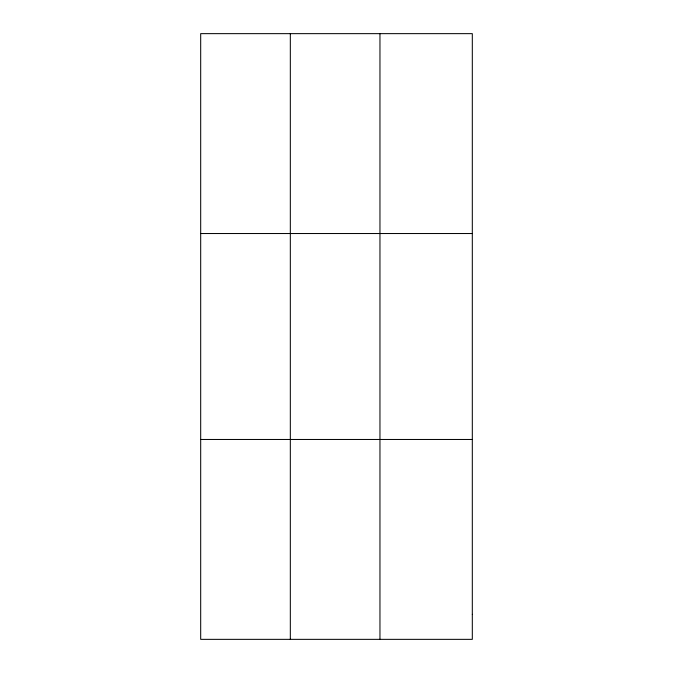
<?xml version="1.0" encoding="UTF-8"?>
<svg xmlns="http://www.w3.org/2000/svg" width="673" height="673" viewBox="0 0 673 673"><rect width="100%" height="100%" fill="white"/><g stroke="black" fill="none" stroke-linecap="round" stroke-linejoin="round"><path stroke-width="1.01" d="M290.324 639.35L290.324 33.65M379.959 639.35L379.959 33.65M200.689 233.531L472.311 233.531M200.689 439.469L472.311 439.469M472.311 614.365L472.311 639.35L200.689 639.35L200.689 33.65L472.311 33.65L472.311 614.365"/></g></svg>
